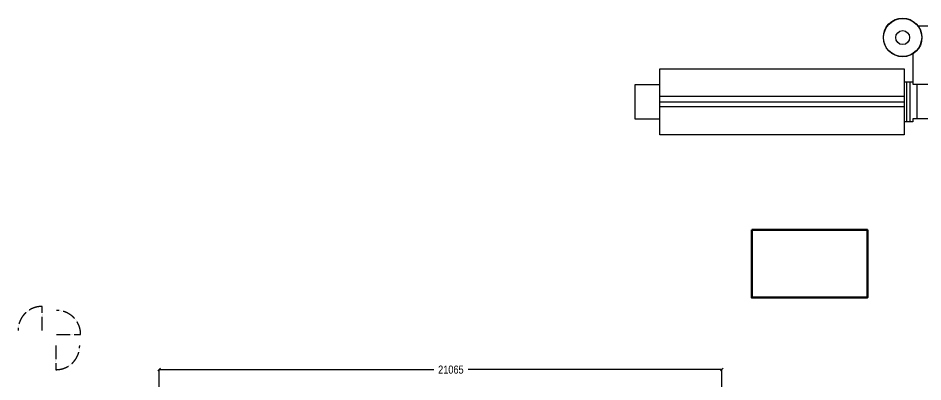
# Model space of a CAD drawing. Header units: millimetres. Extents: x 44692 to 101945, y -26273 to 14445.
# Drawn here: x 46582 to 80504, y 824 to 14445 of the extents above; entities that cross this region are included whole.
import ezdxf

# ---------------------------------------------------------------- set-up
doc = ezdxf.new("R2010")
doc.units = ezdxf.units.MM
doc.header["$LTSCALE"] = 100
doc.linetypes.add('DIVIDEX2', pattern=[6.604, 5.08, -0.508, 0, -0.508, 0, -0.508])
for name, color, linetype in [('Cotas secundarias', 41, 'Continuous'), ('Maquinas', 200, 'Continuous'), ('Puertas', 43, 'DIVIDEX2')]:
    doc.layers.add(name, color=color, linetype=linetype)
doc.layers.add('Paredes', color=7, linetype='Continuous', lineweight=50)
doc.styles.add('OpenSansCondensed-Light', font='OpenSansCondensed-Light.ttf')
doc.dimstyles.new('Cotas Mateo 2', dxfattribs={"dimtxt": 300, "dimasz": 100, "dimexe": 0.375, "dimexo": 0.125, "dimgap": 0.1, "dimtad": 1, "dimzin": 12, "dimdsep": 46, "dimtxsty": 'OpenSansCondensed-Light', "dimblk": 'OBLIQUE', "dimcen": 2.5, "dimazin": 3, "dimtfac": 0.5, "dimtmove": 2, "dimatfit": 3, "dimarcsym": 0})

# ---------------------------------------------------------------- blocks, each defined once
blk = doc.blocks.new('_OBLIQUE')
at = {"color": 0, "linetype": 'ByBlock'}
blk.add_line((-0.5, -0.5), (0.5, 0.5), dxfattribs=at)
blk = doc.blocks.new('*D60')
at = {"layer": 'Cotas secundarias', "color": 0, "lineweight": -2, "transparency": 16777216}
for p, q in [((51870, 148), (51870, 1282)), ((51870, 1282), (62164, 1282)), ((72966, 1282), (63450, 1282)), ((72966, 148), (72966, 1282))]:
    blk.add_line(p, q, dxfattribs=at)
at = {"layer": 'Defpoints', "color": 0, "transparency": 16777216}
for p in [(72966, 1282), (51870, 148), (72966, 148)]:
    blk.add_point(p, dxfattribs=at)
at = {"layer": 'Cotas secundarias', "color": 0, "lineweight": -2, "transparency": 16777216, "xscale": 100, "yscale": 100, "zscale": 100, "rotation": 180}
blk.add_blockref('_OBLIQUE', (51870, 1282), dxfattribs=at)
at = {"layer": 'Cotas secundarias', "color": 0, "lineweight": -2, "transparency": 16777216, "xscale": 100, "yscale": 100, "zscale": 100}
blk.add_blockref('_OBLIQUE', (72966, 1282), dxfattribs=at)
at = {"layer": 'Cotas secundarias', "color": 0, "transparency": 16777216, "insert": (62807, 1282), "char_height": 300, "attachment_point": 5, "style": 'OpenSansCondensed-Light'}
blk.add_mtext('21065', dxfattribs=at)

msp = doc.modelspace()

# ---------------------------------------------------------------- linework, layer by layer
at = {"layer": 'Maquinas'}
for p, q in [((80316.646, 14155.964), (81550.392, 14155.964)), ((80120.099, 13101.676), (80126.251, 12060.455)), ((70646.178, 12546.312), (79798.168, 12546.312)), ((70646.178, 10071.305), (70646.178, 12546.312)), ((79798.168, 12546.312), (79798.168, 10071.305)), ((70646.178, 11951.99), (69704.396, 11951.99)), ((69704.396, 11951.99), (69704.396, 10675.322)), ((79798.168, 12060.455), (80126.251, 12060.455)), ((79892.007, 12060.455), (79892.007, 10559.718)), ((80012.706, 12060.455), (80012.706, 10559.718)), ((80126.251, 12060.455), (80126.251, 11966.206)), ((80126.251, 11966.206), (81207.809, 11966.206)), ((80271.347, 11966.206), (80271.347, 10675.717)), ((70646.178, 11516.691), (79798.168, 11516.691)), ((70646.178, 11308.809), (79798.168, 11308.809)), ((79798.168, 11126.176), (70646.178, 11126.176)), ((69704.396, 10675.322), (70646.178, 10675.322)), ((80126.251, 10559.718), (79798.168, 10559.718)), ((81207.809, 10675.717), (80126.251, 10675.717)), ((80126.251, 10675.717), (80126.251, 10559.718)), ((79798.168, 10071.305), (70646.178, 10071.305))]:
    msp.add_line(p, q, dxfattribs=at)
for centre, radius in [((79740.316, 13726.095), 718.988), ((79745.642, 13715.456), 718.988), ((79745.642, 13715.456), 260.966)]:
    msp.add_circle(centre, radius, dxfattribs=at)
at = {"layer": 'Paredes'}
msp.add_lwpolyline([(74089.827, 6515.726), (78421.191, 6515.726), (78421.191, 3978.309), (74089.827, 3978.309)], close=True, dxfattribs=at)
at = {"layer": 'Puertas'}
for p, q in [((47482.237, 2747.729), (47482.237, 3647.729)), ((48027.118, 2595.384), (48927.118, 2595.384)), ((47990.77, 2180.938), (47990.77, 1280.938))]:
    msp.add_line(p, q, dxfattribs=at)
for centre, start, end in [((47473.405, 2756.561), 89.4321579, 180.5678421), ((48035.95, 2604.217), 359.4321579, 90.5678421), ((47999.602, 2172.106), 269.4321579, 0.5678421)]:
    msp.add_arc(centre, 891.211, start, end, dxfattribs=at)

# ---------------------------------------------------------------- dimensions: what is measured, and where the dimension line sits
at = {"layer": 'Cotas secundarias'}
dim = msp.add_linear_dim(base=(72965.508, 1281.774), p1=(51869.589, 147.555), p2=(72965.508, 147.555), text='21065', dimstyle='Cotas Mateo 2', dxfattribs=at)
dim.commit()
dim.dimension.update_dxf_attribs({"geometry": '*D60', "text_midpoint": (62807.449, 1281.774), "dimtype": 160})

doc.saveas('drawing.dxf')
